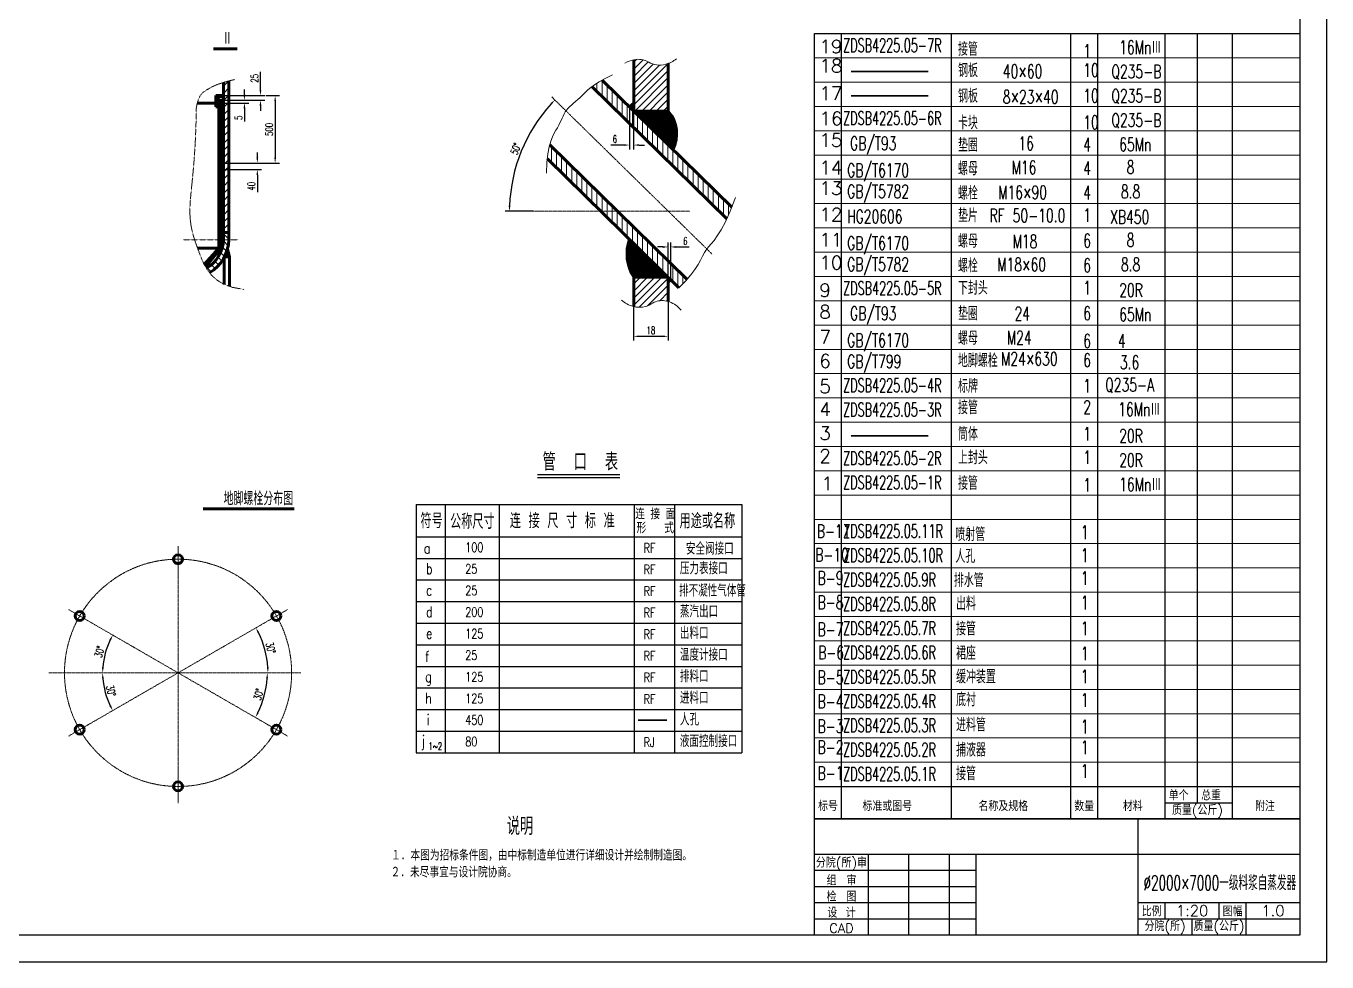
# Model space of a CAD drawing. Header units: millimetres. Extents: x -10 to 21015, y -2 to 14848.
# Drawn here: x 8957 to 21015, y -2 to 8667 of the extents above; entities that cross this region are included whole.
import ezdxf
from ezdxf.enums import TextEntityAlignment as Align

# ---------------------------------------------------------------- set-up
doc = ezdxf.new("R2010")
doc.units = ezdxf.units.MM
doc.header["$LTSCALE"] = 5
doc.linetypes.add('CENTER', pattern=[2, 1.25, -0.25, 0.25, -0.25])
doc.linetypes.add('DIVIDE', pattern=[1.25, 0.5, -0.25, 0, -0.25, 0, -0.25])
for name, color, linetype in [('1', 1, 'Continuous'), ('border', 7, 'Continuous'), ('dim', 7, 'Continuous'), ('yhsolid', 7, 'Continuous'), ('yhtext', 3, 'Continuous'), ('yhthin', 1, 'Continuous')]:
    doc.layers.add(name, color=color, linetype=linetype)
for name, color, linetype, lineweight in [('中心线', 4, 'CENTER', 18), ('双点划线', 6, 'DIVIDE', 18), ('实线', 7, 'Continuous', 53), ('文字', 3, 'Continuous', 30), ('细线', 1, 'Continuous', 18)]:
    doc.layers.add(name, color=color, linetype=linetype, lineweight=lineweight)
doc.styles.add('hz', font='txt.shx', dxfattribs={"bigfont": 'hztxt.shx'})
doc.styles.add('SIMPLEX', font='romans.shx', dxfattribs={"width": 0.75, "bigfont": 'hztxt.shx'})
doc.styles.get("Standard").update_dxf_attribs({"font": 'txt.shx', "width": 0.67, "bigfont": 'hztxt.shx'})
doc.dimstyles.get("Standard").update_dxf_attribs({"dimtxt": 0.18, "dimasz": 0.18, "dimexe": 0.18, "dimexo": 0.0625, "dimgap": 0.09, "dimtad": 0, "dimtih": 1, "dimtoh": 1, "dimdec": 4, "dimzin": 0, "dimdsep": 46, "dimtxsty": 'Standard', "dimcen": 0.09, "dimadec": 0, "dimazin": 0, "dimtfac": 1, "dimtdec": 4, "dimtofl": 0, "dimtmove": 0, "dimatfit": 3, "dimfxl": 0, "dimtolj": 1, "dimtzin": 0, "dimarcsym": 0})
pattern_1 = [(135, (92.55, -15245.38), (-33.14563, -33.14563), [])]
pattern_2 = [(45, (92.55, -15245.38), (-33.14563, 33.14563), [])]
pattern_3 = [(45, (92.5522, -15245.3785), (-3.314563, 3.314563), []), (135, (92.5522, -15245.3785), (-3.314563, -3.314563), [])]
pattern_4 = [(90, (92.55, -15245.38), (-46.875, 9e-15), [])]

# ---------------------------------------------------------------- blocks, each defined once
blk = doc.blocks.new('*D38')
at = {"layer": 'DEFPOINTS', "color": 0}
for p in [(14589, 6079), (14909, 6134), (14909, 5793)]:
    blk.add_point(p, dxfattribs=at)
at = {"layer": '文字', "color": 1, "lineweight": -2}
for p, q in [((14589, 6079), (14589, 5753)), ((14909, 6134), (14909, 5753)), ((14639, 5793), (14859, 5793))]:
    blk.add_line(p, q, dxfattribs=at)
at = {"layer": '文字', "color": 1}
for points in [[(14639, 5801), (14639, 5785), (14589, 5793)], [(14859, 5801), (14859, 5785), (14909, 5793)]]:
    blk.add_solid(points, dxfattribs=at)
at = {"layer": '文字', "color": 3, "insert": (14749, 5848), "char_height": 70, "attachment_point": 5}
blk.add_mtext('\\A1;18', dxfattribs=at)
blk = doc.blocks.new('*D72')
at = {"layer": 'DEFPOINTS', "color": 0}
for p in [(10786, 7397), (10786, 7338), (11101, 7338)]:
    blk.add_point(p, dxfattribs=at)
at = {"layer": '实线', "color": 1, "lineweight": -2}
for p, q in [((11101, 7447), (11101, 7497)), ((10786, 7397), (11141, 7397)), ((10786, 7338), (11141, 7338)), ((11101, 7288), (11101, 7128))]:
    blk.add_line(p, q, dxfattribs=at)
at = {"layer": '实线', "color": 1}
for points in [[(11093, 7447), (11109, 7447), (11101, 7397)], [(11093, 7288), (11109, 7288), (11101, 7338)]]:
    blk.add_solid(points, dxfattribs=at)
at = {"layer": '实线', "color": 3, "insert": (11046, 7183), "char_height": 70, "attachment_point": 5, "rotation": 90}
blk.add_mtext('\\A1;40', dxfattribs=at)
blk = doc.blocks.new('*D73')
at = {"layer": 'DEFPOINTS', "color": 0}
for p in [(11180, 8023), (10775, 7397), (11266, 7397)]:
    blk.add_point(p, dxfattribs=at)
at = {"layer": '实线', "color": 1, "lineweight": -2}
for p, q in [((11180, 8023), (11306, 8023)), ((11266, 7973), (11266, 7447)), ((10775, 7397), (11306, 7397))]:
    blk.add_line(p, q, dxfattribs=at)
at = {"layer": '实线', "color": 1}
for points in [[(11258, 7973), (11274, 7973), (11266, 8023)], [(11258, 7447), (11274, 7447), (11266, 7397)]]:
    blk.add_solid(points, dxfattribs=at)
at = {"layer": '实线', "color": 3, "insert": (11211, 7710), "char_height": 70, "attachment_point": 5, "rotation": 90}
blk.add_mtext('\\A1;500', dxfattribs=at)
blk = doc.blocks.new('*D74')
at = {"layer": 'DEFPOINTS', "color": 0}
for p in [(10763, 7981), (10717, 7954), (10981, 7954)]:
    blk.add_point(p, dxfattribs=at)
at = {"layer": '实线', "color": 1, "lineweight": -2}
for p, q in [((10981, 8031), (10981, 8081)), ((10763, 7981), (11021, 7981)), ((10717, 7954), (11021, 7954)), ((10981, 7904), (10981, 7782))]:
    blk.add_line(p, q, dxfattribs=at)
at = {"layer": '实线', "color": 1}
for points in [[(10973, 8031), (10990, 8031), (10981, 7981)], [(10973, 7904), (10990, 7904), (10981, 7954)]]:
    blk.add_solid(points, dxfattribs=at)
at = {"layer": '实线', "color": 3, "insert": (10926, 7818), "char_height": 70, "attachment_point": 5, "rotation": 90}
blk.add_mtext('\\A1;5', dxfattribs=at)
blk = doc.blocks.new('*D75')
at = {"layer": 'DEFPOINTS', "color": 0}
for p in [(10786, 8023), (10786, 7981), (11130, 8023)]:
    blk.add_point(p, dxfattribs=at)
at = {"layer": '实线', "color": 1, "lineweight": -2}
for p, q in [((11130, 8073), (11130, 8242)), ((10786, 8023), (11170, 8023)), ((10786, 7981), (11170, 7981)), ((11130, 7931), (11130, 7881))]:
    blk.add_line(p, q, dxfattribs=at)
at = {"layer": '实线', "color": 1}
for points in [[(11122, 8073), (11138, 8073), (11130, 8023)], [(11122, 7931), (11138, 7931), (11130, 7981)]]:
    blk.add_solid(points, dxfattribs=at)
at = {"layer": '实线', "color": 3, "insert": (11075, 8183), "char_height": 70, "attachment_point": 5, "rotation": 90}
blk.add_mtext('\\A1;25', dxfattribs=at)
blk = doc.blocks.new('*D76')
at = {"layer": 'DEFPOINTS', "color": 0}
for p in [(14932, 6621), (14909, 6340), (14932, 6318)]:
    blk.add_point(p, dxfattribs=at)
at = {"layer": '实线', "color": 1, "lineweight": -2}
for p, q in [((14909, 6340), (14909, 6661)), ((14932, 6318), (14932, 6661)), ((14859, 6621), (14809, 6621)), ((14982, 6621), (15103, 6621))]:
    blk.add_line(p, q, dxfattribs=at)
at = {"layer": '实线', "color": 1}
for points in [[(14859, 6629), (14859, 6612), (14909, 6621)], [(14982, 6629), (14982, 6612), (14932, 6621)]]:
    blk.add_solid(points, dxfattribs=at)
at = {"layer": '实线', "color": 3, "insert": (15068, 6676), "char_height": 70, "attachment_point": 5}
blk.add_mtext('\\A1;6', dxfattribs=at)
blk = doc.blocks.new('*D77')
at = {"layer": 'DEFPOINTS', "color": 0}
for p in [(14550, 7917), (14589, 7878), (14550, 7565)]:
    blk.add_point(p, dxfattribs=at)
at = {"layer": '实线', "color": 1, "lineweight": -2}
for p, q in [((14550, 7917), (14550, 7525)), ((14589, 7878), (14589, 7525)), ((14500, 7565), (14378, 7565)), ((14639, 7565), (14689, 7565))]:
    blk.add_line(p, q, dxfattribs=at)
at = {"layer": '实线', "color": 1}
for points in [[(14500, 7573), (14500, 7557), (14550, 7565)], [(14639, 7573), (14639, 7557), (14589, 7565)]]:
    blk.add_solid(points, dxfattribs=at)
at = {"layer": '实线', "color": 3, "insert": (14414, 7620), "char_height": 70, "attachment_point": 5}
blk.add_mtext('\\A1;6', dxfattribs=at)
blk = doc.blocks.new('*D78')
at = {"layer": 'DEFPOINTS', "color": 0}
for p in [(13865, 7976), (13630, 7680), (13662, 6952), (15111, 6952), (15315, 6556)]:
    blk.add_point(p, dxfattribs=at)
at = {"layer": '实线', "color": 1, "lineweight": -2}
for p, q in [((13865, 7976), (13830, 8011)), ((13662, 6952), (13398, 6952))]:
    blk.add_line(p, q, dxfattribs=at)
blk.add_arc((14910, 6952), 1472, 137.5225, 178.054, dxfattribs=at)
at = {"layer": '实线', "color": 1}
for points in [[(13818, 7952), (13830, 7941), (13858, 7983)], [(13447, 7002), (13430, 7002), (13438, 6952)]]:
    blk.add_solid(points, dxfattribs=at)
at = {"layer": '实线', "color": 3, "insert": (13496, 7530), "char_height": 70, "attachment_point": 5, "rotation": 67.7883}
blk.add_mtext('\\A1;50%%D', dxfattribs=at)
blk = doc.blocks.new('*D9')
at = {"layer": 'DEFPOINTS', "color": 0}
for p in [(9600, 3118), (9710, 2915), (9167, 2676), (11505, 2676), (11132, 2234)]:
    blk.add_point(p, dxfattribs=at)
at = {"layer": 'dim', "color": 1, "lineweight": -2}
blk.add_arc((10366, 2676), 699, 154.0997, 175.9003, dxfattribs=at)
at = {"layer": 'dim', "color": 1}
for points in [[(9730, 2985), (9745, 2977), (9761, 3025)], [(9678, 2726), (9661, 2726), (9667, 2676)]]:
    blk.add_solid(points, dxfattribs=at)
at = {"layer": 'dim', "color": 3, "insert": (9638, 2871), "char_height": 70, "attachment_point": 5, "rotation": 75}
blk.add_mtext('\\A1;30°', dxfattribs=at)
blk = doc.blocks.new('*D10')
at = {"layer": 'DEFPOINTS', "color": 0}
for p in [(11132, 3118), (9167, 2676), (11505, 2676), (9678, 2555), (9600, 2234)]:
    blk.add_point(p, dxfattribs=at)
at = {"layer": 'dim', "color": 1, "lineweight": -2}
blk.add_arc((10366, 2676), 699, 184.0978, 205.9022, dxfattribs=at)
at = {"layer": 'dim', "color": 1}
for points in [[(9661, 2626), (9677, 2626), (9667, 2676)], [(9745, 2374), (9730, 2367), (9761, 2326)]]:
    blk.add_solid(points, dxfattribs=at)
at = {"layer": 'dim', "color": 3, "insert": (9744, 2509), "char_height": 70, "attachment_point": 5, "rotation": 285}
blk.add_mtext('\\A1;30°', dxfattribs=at)
blk = doc.blocks.new('*D11')
at = {"layer": 'DEFPOINTS', "color": 0}
for p in [(11132, 3118), (11186, 2821), (9167, 2676), (11505, 2676), (9600, 2234)]:
    blk.add_point(p, dxfattribs=at)
at = {"layer": 'dim', "color": 1, "lineweight": -2}
blk.add_arc((10366, 2676), 833, 3.441, 26.559, dxfattribs=at)
at = {"layer": 'dim', "color": 1}
for points in [[(11104, 3044), (11118, 3052), (11087, 3092)], [(11206, 2726), (11189, 2726), (11199, 2676)]]:
    blk.add_solid(points, dxfattribs=at)
at = {"layer": 'dim', "color": 3, "insert": (11224, 2906), "char_height": 70, "attachment_point": 5, "rotation": 285}
blk.add_mtext('\\A1;30°', dxfattribs=at)
blk = doc.blocks.new('*D12')
at = {"layer": 'DEFPOINTS', "color": 0}
for p in [(9600, 3118), (9167, 2676), (11505, 2676), (11144, 2393), (11132, 2234)]:
    blk.add_point(p, dxfattribs=at)
at = {"layer": 'dim', "color": 1, "lineweight": -2}
blk.add_arc((10366, 2676), 827, 333.4642, 356.5358, dxfattribs=at)
at = {"layer": 'dim', "color": 1}
for points in [[(11184, 2626), (11200, 2626), (11193, 2676)], [(11114, 2303), (11099, 2310), (11083, 2262)]]:
    blk.add_solid(points, dxfattribs=at)
at = {"layer": 'dim', "color": 3, "insert": (11112, 2476), "char_height": 70, "attachment_point": 5, "rotation": 75}
blk.add_mtext('\\A1;30°', dxfattribs=at)

msp = doc.modelspace()

# ---------------------------------------------------------------- hatches: boundary and pattern name
at = {"layer": '细线'}
h = msp.add_hatch(dxfattribs=at)
h.set_pattern_fill('ANSI31', color=256, scale=375, style=0)
h.set_pattern_definition(pattern_2)
h.paths.add_polyline_path([(14549.55351, 7917.37031), (14589.27938, 7953.73546), (14589.27938, 8354.427, -0.0008575311), (14590.34308, 8354.65666, -0.0879913538), (14659.81777, 8357.11653), (14659.81764, 8357.11655, -0.0942606944), (14728.65953, 8333.68223, 0.0894599652), (14800.89414, 8308.32303, 0.1117128209), (14887.15122, 8313.79239, 0.0186258776), (14909.41452, 8321.24623), (14909.41452, 7878.43598, -0.3078015703), (14951.96255, 7522.97924)])
h = msp.add_hatch(dxfattribs=at)
h.set_pattern_fill('ANSI31', color=256, scale=375, style=0)
h.set_pattern_definition(pattern_2)
h.paths.add_polyline_path([(10797.1898, 6530.90069), (10793.94718, 6530.90069), (10793.94718, 6524.65494, 0.0047869115)])
h.paths.add_polyline_path([(10836.79933, 8158.60003), (10833.28768, 8157.7531), (10786.38763, 8144.59895), (10786.38763, 6753.81772), (10836.79933, 6753.81772)])
h = msp.add_hatch(dxfattribs=at)
h.set_pattern_fill('ANSI31', color=256, scale=375, angle=45, style=0)
h.set_pattern_definition(pattern_4)
h.paths.add_polyline_path([(14296.0728, 8165.80043), (14269.20225, 8150.86298), (14225.31423, 8123.18717), (14202.1813, 8106.4335), (15451.27128, 6882.23155), (15483.35629, 6952.52506), (15497.6235, 6988.19055)])
h.paths.add_polyline_path([(14439.6181, 6952.26997), (14285.15273, 6952.26997), (15008.54348, 6243.29273), (15069.98088, 6305.1855), (15083.67623, 6321.04466)])
h = msp.add_hatch(dxfattribs=at)
h.set_pattern_fill('ANSI37', color=256, scale=37.5, style=0)
h.set_pattern_definition(pattern_3)
h.paths.add_polyline_path([(14589.27938, 7953.73546), (14549.55351, 7917.37031), (14589.27938, 7878.43598)])
h.paths.add_polyline_path([(14909.41452, 6340.44657), (14909.41452, 6295.17516), (14932.04564, 6318.26637)])
h = msp.add_hatch(dxfattribs=at)
h.set_pattern_fill('ANSI37', color=256, scale=37.5, style=0)
h.set_pattern_definition(pattern_3)
h.paths.add_polyline_path([(14589.27938, 7878.43598), (14951.96255, 7522.97924, 0.3078015703), (14909.41452, 7878.43598)])
h = msp.add_hatch(dxfattribs=at)
h.set_pattern_fill('ANSI31', color=256, scale=375, angle=45, style=0)
h.set_pattern_definition(pattern_4)
h.paths.add_polyline_path([(14285.15273, 6952.26997), (14439.6181, 6952.26997), (13811.35393, 7568.01603), (13805.83445, 7547.98582), (13793.93854, 7483.32993), (13789.09225, 7438.44649)])
h = msp.add_hatch(dxfattribs=at)
h.set_pattern_fill('ANSI31', color=256, scale=375, angle=90, style=0)
h.set_pattern_definition(pattern_1)
h.paths.add_polyline_path([(10836.79933, 6753.81772), (10786.38763, 6753.81772), (10786.38763, 6687.51176), (10836.79933, 6687.51176)])
h = msp.add_hatch(dxfattribs=at)
h.set_pattern_fill('ANSI31', color=256, scale=375, angle=90, style=0)
h.set_pattern_definition(pattern_1)
h.paths.add_polyline_path([(10793.94718, 6524.65494), (10793.94718, 6530.90069), (10797.1898, 6530.90069, 0.1112412375), (10836.79933, 6687.51176), (10786.38763, 6687.51176, -0.2586575881), (10629.18095, 6423.17376), (10636.40578, 6410.48011), (10658.54298, 6381.99634, 0.13627135)])
h = msp.add_hatch(dxfattribs=at)
h.set_pattern_fill('ANSI37', color=256, scale=37.5, style=0)
h.set_pattern_definition(pattern_3)
h.paths.add_polyline_path([(14551.12295, 6691.5992, 0.2309354287), (14589.27938, 6340.44657), (14909.41452, 6340.44657)])
h = msp.add_hatch(dxfattribs=at)
h.set_pattern_fill('ANSI37', color=256, scale=37.5, style=0)
h.set_pattern_definition(pattern_3)
h.paths.add_polyline_path([(10841.54235, 6530.90069), (10824.78337, 6603.43309, -0.052934209), (10797.1898, 6530.90069)])

# ---------------------------------------------------------------- linework, layer by layer
at = {"color": 7, "linetype": 'Continuous'}
for p, q in [((16264.99996, 247.50004), (16264.99996, 8597.50004)), ((16264.99996, 8597.50004), (20764.99996, 8597.50004)), ((16264.99996, 1622.50004), (20764.99996, 1622.50004)), ((20764.99996, 247.50004), (20764.99996, 1622.50004)), ((19264.99996, 247.50004), (19264.99996, 1322.50004)), ((16264.99996, 997.50004), (20764.99996, 997.50004)), ((16264.99996, 997.50004), (20764.99996, 997.50004)), ((17764.99996, 247.50004), (17764.99996, 997.50004)), ((16264.99996, 247.50004), (20764.99996, 247.50004))]:
    msp.add_line(p, q, dxfattribs=at)
at = {"color": 7, "linetype": 'Continuous', "lineweight": 30}
msp.add_line((16264.99996, 1322.50004), (20764.99996, 1322.50004), dxfattribs=at)
at = {"layer": '1', "color": 1, "linetype": 'Continuous'}
for p, q in [((16514.99996, 1322.50004), (16514.99996, 8597.50004)), ((17534.49996, 1322.50004), (17534.49996, 8597.50004)), ((18639.99996, 1322.50004), (18639.99996, 8597.50004)), ((18889.99996, 1322.50004), (18889.99996, 8597.50004)), ((19514.99996, 1322.50004), (19514.99996, 8597.50004)), ((19814.99996, 1472.50004), (19814.99996, 8597.50004)), ((20139.99996, 1322.50004), (20139.99996, 8597.50004)), ((19514.99996, 1472.50004), (20139.99996, 1472.50004)), ((16764.99996, 247.50004), (16764.99996, 997.50004)), ((17139.99996, 247.50004), (17139.99996, 997.50004)), ((17514.99996, 247.50004), (17514.99996, 997.50004)), ((16264.99996, 847.50004), (17764.99996, 847.50004)), ((16264.99996, 697.50004), (17764.99996, 697.50004)), ((16264.99996, 547.50004), (17764.99996, 547.50004)), ((19264.99996, 547.50004), (20764.99996, 547.50004)), ((19514.99996, 397.50004), (19514.99996, 547.50004)), ((20014.99996, 397.50004), (20014.99996, 547.50004)), ((20264.99996, 247.50004), (20264.99996, 547.50004)), ((16264.99996, 397.50004), (17764.99996, 397.50004)), ((19264.99996, 397.50004), (20764.99996, 397.50004)), ((19764.99996, 247.50004), (19764.99996, 397.50004))]:
    msp.add_line(p, q, dxfattribs=at)
at = {"layer": 'border', "color": 1, "linetype": 'Continuous'}
msp.add_lwpolyline([(-10.00004, -2.49996), (21014.99996, -2.49996), (21014.99996, 14847.50004), (-10.00004, 14847.50004)], close=True, dxfattribs=at)
at = {"layer": 'border', "color": 7, "linetype": 'Continuous'}
msp.add_lwpolyline([(614.99996, 247.50004), (20764.99996, 247.50004), (20764.99996, 14597.50004), (614.99996, 14597.50004)], close=True, dxfattribs=at)
at = {"layer": 'yhsolid'}
for p, q in [((13696.5747, 4514.16466), (14462.24865, 4514.16466)), ((12574.01412, 4236.01697), (15592.49394, 4236.01697)), ((12574.01412, 4236.01697), (12574.01412, 1936.01697)), ((15592.49394, 4236.01697), (15592.49394, 1936.01697)), ((12574.01412, 1936.01697), (15592.49394, 1936.01697))]:
    msp.add_line(p, q, dxfattribs=at)
at = {"layer": 'yhtext'}
for p, q in [((13696.5747, 4484.16466), (14462.24865, 4484.16466)), ((12842.49394, 4236.01697), (12842.49394, 1936.01697)), ((13342.49394, 4236.01697), (13342.49394, 1936.01697)), ((14592.49394, 4236.01697), (14592.49394, 1936.01697)), ((14967.49394, 4236.01697), (14967.49394, 1936.01697)), ((13342.49394, 4036.01697), (13342.49394, 1936.01697))]:
    msp.add_line(p, q, dxfattribs=at)
at = {"layer": 'yhthin'}
for p, q in [((12574.01412, 3936.01697), (15592.49394, 3936.01697)), ((12574.01412, 3736.01697), (15592.49394, 3736.01697)), ((12574.01412, 3536.01697), (15592.49394, 3536.01697)), ((12574.01412, 3336.01697), (15592.49394, 3336.01697)), ((12574.01412, 3136.01697), (15592.49394, 3136.01697)), ((12574.01412, 3136.01697), (15592.49394, 3136.01697)), ((12574.01412, 2936.01697), (15592.49394, 2936.01697)), ((12574.01412, 2736.01697), (15592.49394, 2736.01697)), ((12574.01412, 2536.01697), (15592.49394, 2536.01697)), ((12574.01412, 2336.01697), (15592.49394, 2336.01697)), ((12574.01412, 2136.01697), (15592.49394, 2136.01697))]:
    msp.add_line(p, q, dxfattribs=at)
at = {"layer": '中心线'}
for p, q in [((15314.53975, 6555.5099), (13864.69709, 7976.46454)), ((13661.53436, 6952.26997), (15111.37702, 6952.26997)), ((10366.33016, 3560.45685), (10366.33016, 3848.41478)), ((10366.33016, 1469.3823), (10366.33016, 3848.41478)), ((9600.38007, 3118.23536), (9351.00119, 3262.21432)), ((11132.28026, 3118.23536), (11381.65913, 3262.21432)), ((9600.38007, 3118.23536), (11132.28026, 2233.79237)), ((11132.28026, 3118.23536), (9600.38007, 2233.79237)), ((9167.25801, 2676.01387), (11505.44885, 2676.01387)), ((9600.38007, 2233.79237), (9351.00119, 2089.81341)), ((11132.28026, 2233.79237), (11381.65913, 2089.81341)), ((10366.33016, 1791.57088), (10366.33016, 1503.61296))]:
    msp.add_line(p, q, dxfattribs=at)
msp.add_circle((10366.33016, 2676.01387), 1052.59351, dxfattribs=at)
at = {"layer": '双点划线'}
msp.add_line((10412.50057, 6687.51176), (10925.01987, 6687.51176), dxfattribs=at)
for points in [[(10889.68113, 8171.35397), (10833.28768, 8157.7531), (10786.06852, 8144.50944), (10746.86582, 8131.66738), (10714.52175, 8119.27128), (10687.87848, 8107.36553), (10665.77818, 8095.99451), (10647.06302, 8085.2026), (10630.57516, 8075.03417), (10615.34382, 8065.32454), (10601.1463, 8055.07272), (10587.94697, 8043.06867), (10575.71018, 8028.10233), (10564.40029, 8008.96364), (10553.98164, 7984.44257), (10544.41859, 7953.32904), (10535.6755, 7914.41302)], [(10974.44833, 6228.27812), (10873.78099, 6245.87417), (10792.18271, 6275.03963), (10727.11384, 6313.62726), (10676.03475, 6359.48983), (10636.40578, 6410.48011), (10605.68729, 6464.45085), (10581.33965, 6519.25483), (10560.8232, 6572.74481), (10542.07944, 6623.33881), (10524.97446, 6671.7159), (10509.85547, 6719.12041), (10497.06969, 6766.79669), (10486.96434, 6815.98906), (10479.88663, 6867.94185), (10476.1838, 6923.8994), (10476.20305, 6985.10604), (10480.06438, 7053.00408), (10486.97884, 7129.82777), (10495.93025, 7218.00933), (10505.90245, 7319.98099), (10515.87925, 7438.17496), (10524.84447, 7575.02347), (10531.78195, 7732.95875), (10535.6755, 7914.41302)]]:
    msp.add_lwpolyline(points, dxfattribs=at)
at = {"layer": '实线'}
for p, q in [((10694.80772, 8457.37937), (10915.21531, 8457.37937)), ((10786.38763, 8144.59895), (10786.38763, 6687.51176)), ((10836.79933, 6687.51176), (10836.79933, 8158.60003)), ((15451.27128, 6882.23155), (14202.1813, 8106.4335)), ((15497.6235, 6988.19055), (14296.0728, 8165.80043)), ((10717.27518, 8023.47905), (10786.38763, 8023.47905)), ((10717.27518, 7919.7109), (10717.27518, 8023.47905)), ((10738.86868, 8013.20492), (10738.86868, 7917.65615)), ((10786.38763, 8013.20492), (10738.86868, 8013.20492)), ((10744.8645, 7980.5009), (10786.38763, 7980.5009)), ((10744.8645, 7917.08561), (10744.8645, 7980.5009)), ((10762.94322, 6609.66469), (10762.94322, 7980.5009)), ((10544.50659, 7953.61534), (10717.27518, 7953.61534)), ((10738.86868, 7917.65615), (10717.27518, 7919.7109)), ((10744.8645, 6609.66469), (10744.8645, 7917.08561)), ((14549.55351, 7917.37031), (14589.27938, 7953.73546)), ((14589.27938, 7878.43598), (14909.41452, 7878.43598)), ((15084.22199, 6320.50978), (13811.35393, 7568.01603)), ((10786.38763, 7397.47324), (10762.94322, 7397.47324)), ((15008.54348, 6243.29273), (13789.09225, 7438.44649)), ((10786.38763, 7338.0945), (10762.94322, 7338.0945)), ((10786.38763, 6753.81772), (10836.79933, 6753.81772)), ((10547.04665, 6609.66469), (10744.8645, 6609.66469)), ((10744.8645, 6609.66469), (10609.1651, 6458.34053)), ((10762.94322, 6609.66469), (10621.04654, 6437.46548)), ((10744.8645, 6609.66469), (10762.94322, 6609.66469)), ((10841.54235, 6530.90069), (10824.78337, 6603.43309)), ((14909.41452, 6340.44657), (14589.27938, 6340.44657)), ((14909.41452, 6295.17516), (14932.04564, 6318.26637)), ((10597.51336, 4194.42193), (11442.48336, 4194.42193))]:
    msp.add_line(p, q, dxfattribs=at)
for points in [[(14589.27938, 8354.427), (14589.27938, 7878.43598)], [(14909.41452, 7878.43598), (14909.41452, 8321.24623)], [(10841.54235, 6257.39714), (10841.54235, 6530.90069), (10793.94718, 6530.90069), (10793.94718, 6274.40895)], [(14589.27938, 6340.44657), (14589.27938, 6069.17467)], [(14909.41452, 6115.839), (14909.41452, 6340.44657)]]:
    msp.add_lwpolyline(points, dxfattribs=at)
for centre in [(10366.33016, 3728.60738), (9454.75744, 3202.31062), (11277.90288, 3202.31062), (9454.75744, 2149.71711), (11277.90288, 2149.71711), (10366.33016, 1623.42036)]:
    msp.add_circle(centre, 41.55796, dxfattribs=at)
for centre, radius, start, end in [((14669.33499, 7669.42369), 318.3148, 332.608911489, 41.042702096), ((10469.38726, 6697.12186), 317.146, 300.254974081, 358.501701819), ((10469.38726, 6697.12186), 367.53773, 300.974505788, 358.501701819), ((14930.06934, 6555.12635), 402.77191, 160.194144061, 212.208773785)]:
    msp.add_arc(centre, radius, start, end, dxfattribs=at)
at = {"layer": '文字'}
for p, q in [((16605.70657, 8245.50479), (17318.66437, 8245.50479)), ((16605.70657, 8020.50479), (17318.66437, 8020.50479)), ((16605.70657, 4870.50479), (17318.66437, 4870.50479)), ((14629.92838, 2236.07383), (14895.50783, 2236.07383))]:
    msp.add_line(p, q, dxfattribs=at)
at = {"layer": '细线'}
for p, q in [((16264.99996, 8372.50004), (20764.99996, 8372.50004)), ((16264.99996, 8147.50004), (20764.99996, 8147.50004)), ((16264.99996, 7922.50004), (20764.99996, 7922.50004)), ((16264.99996, 7697.50004), (20764.99996, 7697.50004)), ((16264.99996, 7472.50004), (20764.99996, 7472.50004)), ((16264.99996, 7247.50004), (20764.99996, 7247.50004)), ((16264.99996, 7022.50004), (20764.99996, 7022.50004)), ((16264.99996, 6797.50004), (20764.99996, 6797.50004)), ((16264.99996, 6572.50004), (20764.99996, 6572.50004)), ((14581.25974, 6071.32887), (14850.37744, 6340.44657)), ((14589.27938, 6145.63977), (14784.08618, 6340.44657)), ((14589.27938, 6211.93103), (14717.79492, 6340.44657)), ((14589.27938, 6278.22229), (14651.50366, 6340.44657)), ((14638.78435, 6062.56221), (14909.41452, 6333.19238)), ((16264.99996, 6347.50004), (20764.99996, 6347.50004)), ((14718.32595, 6075.81255), (14909.41452, 6266.90112)), ((14831.37555, 6122.57089), (14909.41452, 6200.60986)), ((14894.66543, 6119.56952), (14909.41452, 6134.3186)), ((16264.99996, 6122.50004), (20764.99996, 6122.50004)), ((16264.99996, 5897.50004), (20764.99996, 5897.50004)), ((16264.99996, 5672.50004), (20764.99996, 5672.50004)), ((16264.99996, 5447.50004), (20764.99996, 5447.50004)), ((16264.99996, 5222.50004), (20764.99996, 5222.50004)), ((16264.99996, 4997.50004), (20764.99996, 4997.50004)), ((16264.99996, 4772.50004), (20764.99996, 4772.50004)), ((16264.99996, 4547.50004), (20764.99996, 4547.50004)), ((16264.99996, 4322.50004), (20764.99996, 4322.50004)), ((16264.99996, 4097.50004), (20764.99996, 4097.50004)), ((16264.99996, 3872.50004), (20764.99996, 3872.50004)), ((16264.99996, 3647.50004), (20764.99996, 3647.50004)), ((16264.99996, 3422.50004), (20764.99996, 3422.50004)), ((16264.99996, 3197.50004), (20764.99996, 3197.50004)), ((16264.99996, 2972.50004), (20764.99996, 2972.50004)), ((16264.99996, 2747.50004), (20764.99996, 2747.50004)), ((16264.99996, 2522.50004), (20764.99996, 2522.50004)), ((16264.99996, 2297.50004), (20764.99996, 2297.50004)), ((16264.99996, 2072.50004), (20764.99996, 2072.50004)), ((16264.99996, 1847.50004), (20764.99996, 1847.50004))]:
    msp.add_line(p, q, dxfattribs=at)
for points in [[(14507.88904, 8324.58758, -0.0694951417), (14590.34311, 8354.65666, -0.0879911368), (14659.81764, 8357.11655, -0.0942606944), (14728.65953, 8333.68223, 0.0894599652), (14800.89414, 8308.32303, 0.1117128709), (14887.15125, 8313.7924, 0.0876328465), (14985.37875, 8362.53806)], [(15028.78685, 6036.71394, 0.1308661389), (14921.38543, 6111.89282, 0.1496612452), (14806.32012, 6118.03649, 0.0893236355), (14752.22418, 6093.75213, -0.0887280112), (14697.79975, 6069.24297, -0.1276999412), (14585.59867, 6070.12783, -0.114316632), (14475.3329, 6128.87945)]]:
    msp.add_lwpolyline(points, format="xyb", dxfattribs=at)
for points in [[(13780.80257, 7305.34531), (13785.29343, 7403.26407), (13793.93854, 7483.32993), (13805.83445, 7547.98582), (13820.07771, 7599.67466), (13835.76485, 7640.83937), (13851.99243, 7673.92289), (13867.85699, 7701.36813), (13882.45507, 7725.61801), (13895.12193, 7748.70745), (13906.14765, 7771.03927), (13916.06105, 7792.60829), (13925.39093, 7813.40931), (13934.66608, 7833.43715), (13944.41532, 7852.68661), (13955.16744, 7871.15251), (13967.45124, 7888.82966), (13981.6437, 7905.74678), (13997.51441, 7922.06832), (14014.68114, 7937.99262), (14032.76168, 7953.71803), (14051.37378, 7969.44292), (14070.13521, 7985.36563), (14088.66374, 8001.68452), (14106.57715, 8018.59794), (14123.9074, 8036.33754), (14142.34326, 8055.26814), (14163.9877, 8075.78787), (14190.9437, 8098.29484), (14225.31423, 8123.18717), (14269.20225, 8150.86298), (14324.71075, 8181.72039), (14393.94269, 8216.15752)], [(15533.40672, 7077.64222), (15483.35629, 6952.52506), (15438.74943, 6854.79801), (15399.1917, 6780.05365), (15364.28869, 6723.88459), (15333.64594, 6681.88344), (15306.86904, 6649.6428), (15283.56355, 6622.75528), (15263.33504, 6596.81347), (15245.4836, 6568.09134), (15228.08743, 6535.58828), (15208.91925, 6498.98505), (15185.75178, 6457.9624), (15156.35775, 6412.20109), (15118.50987, 6361.38187), (15069.98088, 6305.1855), (15008.54348, 6243.29273)]]:
    msp.add_lwpolyline(points, dxfattribs=at)

# ---------------------------------------------------------------- texts
at = {"layer": 'border', "color": 3, "linetype": 'Continuous'}
for s, p in [('1:20', (19764.99996, 472.50004)), ('1.0', (20514.32197, 472.50004))]:
    msp.add_text(s, height=100, dxfattribs=at).set_placement(p, align=Align.MIDDLE)
at = {"layer": 'yhtext', "style": 'SIMPLEX', "width": 0.75}
for s, height, p in [('管  口  表', 162.5, (13744.79351, 4549.45829)), ('符号', 137.5, (12612.70836, 4015.68127)), ('公称尺寸', 137.5, (12887.44854, 4009.52694)), ('连 接 尺 寸 标 准', 137.5, (13441.22158, 4015.68127)), ('连 接 面', 100, (14602.86902, 4098.14141)), ('用途或名称', 137.5, (15014.67923, 4014.39494)), ('形   式', 100, (14615.14939, 3968.86081)), ('100', 87.5, (13027.6858, 3795.07475)), ('RF', 87.5, (14680.89309, 3788.98037)), ('安全阀接口', 112.5, (15073.10756, 3770.76344)), ('a', 100, (12645.10916, 3780.63676)), ('b', 100, (12664.77459, 3590.90652)), ('25', 87.5, (13027.6858, 3595.07475)), ('RF', 87.5, (14680.89309, 3588.98037)), ('压力表接口', 112.5, (15017.69822, 3588.11576)), ('排不凝性气体管', 112.5, (15009.77737, 3381.94767)), ('c', 100, (12664.77459, 3390.90652)), ('25', 87.5, (13027.6858, 3395.07475)), ('RF', 87.5, (14680.89309, 3388.98037)), ('d', 100, (12664.77459, 3190.90652)), ('200', 87.5, (13027.6858, 3195.07475)), ('RF', 87.5, (14680.89309, 3188.98037)), ('蒸汽出口', 112.5, (15017.69822, 3188.11576)), ('e', 100, (12664.77459, 2990.90652)), ('125', 87.5, (13027.6858, 2995.07475)), ('RF', 87.5, (14680.89309, 2988.98037)), ('出料口', 112.5, (15017.69822, 2988.11576)), ('温度计接口', 112.5, (15017.69822, 2788.11576)), ('f', 100, (12657.28784, 2776.76253)), ('25', 87.5, (13027.6858, 2795.07475)), ('RF', 87.5, (14680.89309, 2788.98037)), ('g', 100, (12657.28784, 2590.90652)), ('125', 87.5, (13027.6858, 2595.07475)), ('RF', 87.5, (14680.89309, 2588.98037)), ('排料口', 112.5, (15017.69822, 2588.11576)), ('h', 100, (12657.28784, 2390.90652)), ('125', 87.5, (13027.6858, 2395.07475)), ('RF', 87.5, (14680.89309, 2388.98037)), ('进料口', 112.5, (15017.69822, 2388.11576)), ('i', 100, (12672.26148, 2190.90652)), ('人孔', 112.5, (15017.69822, 2188.11576)), ('450', 87.5, (13027.6858, 2195.07475)), ('j', 100, (12622.5767, 1996.82471)), ('80', 87.5, (13027.6858, 1995.07475)), ('RJ', 87.5, (14680.89309, 1988.98037)), ('液面控制接口', 112.5, (15017.69822, 1988.11576)), ('说明', 162.5, (13414.13796, 1173.86804)), ('１．本图为招标条件图，由中标制造单位进行详细设计并绘制制造图。', 100, (12340.09867, 937.17231)), ('２．未尽事宜与设计院协商。', 100, (12336.05118, 780.67322))]:
    msp.add_text(s, height=height, dxfattribs=at).set_placement(p)
at = {"layer": '双点划线', "color": 3, "linetype": 'Continuous', "style": 'hz'}
for s, p in [('单个', (19639.99996, 1547.50004)), ('总重', (19939.99996, 1547.50004)), ('标号', (16389.99996, 1447.50004)), ('标准或图号', (16939.99996, 1447.50004)), ('名称及规格', (18014.99996, 1447.50004)), ('数量', (18764.99996, 1447.50004)), ('材料', (19214.99996, 1447.50004)), ('质量(公斤)', (19814.99996, 1397.50004)), ('附注', (20439.99996, 1447.50004)), ('分院(所)审', (16514.99996, 910.00004)), ('组\u3000审', (16514.99996, 760.00004)), ('检\u3000图', (16514.99996, 610.00004)), ('设 计', (16514.99996, 460.00004)), ('比例', (19389.99996, 472.50004)), ('图幅', (20139.99996, 472.50004)), ('分院(所)', (19514.99996, 322.50004)), ('质量(公斤)', (20014.99996, 322.50004)), ('CAD', (16514.99996, 310.00004))]:
    msp.add_text(s, height=87.5, dxfattribs=at).set_placement(p, align=Align.MIDDLE)
at = {"layer": '文字'}
for s, height, width, p in [('Ⅱ', 125, 0.67, (10776.99991, 8491.47292)), ('ZDSB4225.05-7R', 125, 0.61, (16530.46189, 8426.33903)), ('接管', 125, 0.67, (17595.28564, 8391.93554)), ('1', 125, 0.67, (18756.18516, 8375.02167)), ('16MnⅢ', 125, 0.67, (19089.26903, 8408.21349)), ('钢板', 125, 0.67, (17595.28564, 8193.92861)), ('10', 125, 0.67, (18756.18516, 8196.45025)), ('40×60', 125, 0.67, (18010.20953, 8185.96892)), ('Q235-B', 125, 0.67, (19016.86171, 8183.21349)), ('钢板', 125, 0.67, (17595.28564, 7957.0506)), ('10', 125, 0.67, (18756.18516, 7959.57224)), ('Q235-B', 125, 0.67, (19016.86171, 7958.21349)), ('8×23×40', 125, 0.67, (18010.20953, 7949.09091)), ('ZDSB4225.05-6R', 125, 0.61, (16530.46189, 7751.33903)), ('卡块', 125, 0.67, (17595.28564, 7710.45484)), ('10', 125, 0.67, (18756.18516, 7712.97647)), ('Q235-B', 125, 0.67, (19016.86171, 7733.21349)), ('GB/T93', 125, 0.67, (16594.23041, 7517.94907)), ('垫圈', 125, 0.67, (17595.28564, 7502.73008)), ('16', 125, 0.67, (18154.69657, 7517.94907)), ('4', 125, 0.67, (18756.18516, 7505.25172)), ('65Mn', 125, 0.67, (19089.26903, 7508.21349)), ('GB/T6170', 125, 0.67, (16567.47956, 7268.4824)), ('螺母', 125, 0.67, (17595.28564, 7285.28757)), ('M16', 125, 0.67, (18092.27793, 7295.21094)), ('4', 125, 0.67, (18756.18516, 7287.80921)), ('8', 125, 0.67, (19159.1153, 7297.59493)), ('GB/T5782', 125, 0.67, (16567.47956, 7072.47281)), ('螺栓', 125, 0.67, (17595.28564, 7058.12739)), ('M16×90', 125, 0.67, (17967.44063, 7063.56335)), ('4', 125, 0.67, (18756.18516, 7060.64903)), ('8.8', 125, 0.67, (19104.8098, 7071.51019)), ('HG20606', 125, 0.67, (16567.47956, 6840.82522)), ('垫片', 125, 0.67, (17595.28564, 6850.40263)), ('RF 50-10.0', 125, 0.67, (17887.18809, 6849.73468)), ('1', 125, 0.67, (18756.18516, 6852.92427)), ('XB450', 125, 0.67, (19005.24952, 6836.38213)), ('GB/T6170', 125, 0.67, (16567.47956, 6593.4824)), ('螺母', 125, 0.67, (17595.28564, 6613.52454)), ('M18', 125, 0.67, (18101.19488, 6609.17755)), ('6', 125, 0.67, (18756.18516, 6616.04618)), ('8', 125, 0.67, (19159.1153, 6622.59493)), ('GB/T5782', 125, 0.67, (16567.47956, 6397.47281)), ('螺栓', 125, 0.67, (17595.28564, 6386.36428)), ('M18×60', 125, 0.67, (17958.52368, 6395.34896)), ('6', 125, 0.67, (18756.18516, 6388.88592)), ('8.8', 125, 0.67, (19104.8098, 6396.51019)), ('ZDSB4225.05-5R', 125, 0.61, (16530.46189, 6176.33903)), ('下封头', 125, 0.67, (17595.28564, 6178.6396)), ('1', 125, 0.67, (18756.18516, 6181.16124)), ('20R', 125, 0.67, (19089.26903, 6158.21349)), ('GB/T93', 125, 0.67, (16594.23041, 5942.94907)), ('垫圈', 125, 0.67, (17595.28564, 5941.76159)), ('24', 125, 0.67, (18119.02878, 5940.96316)), ('6', 125, 0.67, (18756.18516, 5944.28323)), ('65Mn', 125, 0.67, (19089.26903, 5933.21349)), ('GB/T6170', 125, 0.67, (16567.47956, 5693.4824)), ('螺母', 125, 0.67, (17595.28564, 5714.60141)), ('M24', 125, 0.67, (18047.69318, 5718.22503)), ('6', 125, 0.67, (18756.18516, 5687.96972)), ('4', 125, 0.67, (19077.65699, 5687.87171)), ('GB/T799', 125, 0.67, (16567.47956, 5497.47281)), ('地脚螺栓', 125, 0.67, (17595.28564, 5506.87665)), ('M24×630', 125, 0.67, (17994.19148, 5522.21551)), ('6', 125, 0.67, (18756.18516, 5509.39829)), ('3.6', 125, 0.67, (19095.75882, 5488.91714)), ('ZDSB4225.05-4R', 125, 0.61, (16530.46189, 5276.33903)), ('标牌', 125, 0.67, (17595.28564, 5269.99864)), ('1', 125, 0.67, (18756.18516, 5272.52028)), ('Q235-A', 125, 0.67, (18959.99501, 5280.91926)), ('接管', 125, 0.67, (17595.28564, 5071.99164)), ('2', 125, 0.67, (18756.18516, 5074.51327)), ('ZDSB4225.05-3R', 125, 0.61, (16530.46189, 5051.33903)), ('16MnⅢ', 125, 0.67, (19080.21805, 5054.85837)), ('筒体', 125, 0.67, (17595.28564, 4825.39587)), ('1', 125, 0.67, (18756.18516, 4827.91751)), ('20R', 125, 0.67, (19089.26903, 4808.21349)), ('ZDSB4225.05-2R', 125, 0.61, (16530.46189, 4601.33903)), ('上封头', 125, 0.67, (17595.28564, 4607.95344)), ('1', 125, 0.67, (18756.18516, 4610.475)), ('20R', 125, 0.67, (19089.26903, 4583.21349)), ('ZDSB4225.05-1R', 125, 0.61, (16530.46189, 4376.33903)), ('接管', 125, 0.67, (17595.28564, 4371.07536)), ('1', 125, 0.67, (18756.18516, 4354.16149)), ('16MnⅢ', 125, 0.67, (19089.26903, 4358.21349)), ('地脚螺栓分布图', 125, 0.67, (10787.9065, 4228.51548)), ('B-11', 125, 0.67, (16286.24816, 3926.03567)), ('ZDSB4225.05.11R', 125, 0.61, (16530.46189, 3926.33903)), ('喷射管', 125, 0.67, (17570.50561, 3897.06115)), ('1', 125, 0.67, (18733.50863, 3914.4143)), ('B-10', 125, 0.67, (16271.38504, 3705.91468)), ('ZDSB4225.05.10R', 125, 0.61, (16530.46189, 3701.33903)), ('人孔', 125, 0.67, (17570.50561, 3694.3807)), ('1', 125, 0.67, (18733.50863, 3702.0627)), ('B-9', 125, 0.67, (16293.67973, 3491.29573)), ('ZDSB4225.05.9R', 125, 0.61, (16530.46189, 3476.33903)), ('排水管', 125, 0.67, (17556.98229, 3471.4322)), ('1', 125, 0.67, (18733.50863, 3489.71124)), ('B-8', 125, 0.67, (16293.67973, 3266.37734)), ('ZDSB4225.05.8R', 125, 0.61, (16530.46189, 3251.33903)), ('出料\u3000', 125, 0.67, (17577.26714, 3255.23971)), ('1', 125, 0.67, (18733.50863, 3263.84768)), ('B-7', 125, 0.67, (16293.67973, 3015.71086)), ('ZDSB4225.05.7R', 125, 0.61, (16530.46189, 3026.33903)), ('接管', 125, 0.67, (17577.26714, 3022.6202)), ('1', 125, 0.67, (18733.50863, 3024.47214)), ('B-6', 125, 0.67, (16298.83366, 2801.0919)), ('ZDSB4225.05.6R', 125, 0.61, (16530.46189, 2801.33903)), ('裙座', 125, 0.67, (17577.26714, 2796.75663)), ('1', 125, 0.67, (18733.50863, 2791.85256)), ('B-5', 125, 0.67, (16293.67973, 2571.02398)), ('ZDSB4225.05.5R', 125, 0.61, (16530.46189, 2576.33903)), ('缓冲装置', 125, 0.67, (17577.26714, 2577.64908)), ('1', 125, 0.67, (18733.50863, 2579.50095)), ('B-4', 125, 0.67, (16293.67973, 2348.68047)), ('ZDSB4225.05.4R', 125, 0.61, (16530.46189, 2351.33903)), ('底衬', 125, 0.67, (17577.26714, 2365.29755)), ('1', 125, 0.67, (18733.50863, 2360.39355)), ('B-3', 125, 0.67, (16293.67973, 2118.61255)), ('ZDSB4225.05.3R', 125, 0.61, (16530.46189, 2126.33903)), ('进料管', 125, 0.67, (17577.26714, 2132.67812)), ('1', 125, 0.67, (18733.50863, 2114.262)), ('1~2', 68.259816, 0.67, (12688.11133, 1961.46947)), ('B-2', 125, 0.67, (16293.67973, 1924.59216)), ('ZDSB4225.05.2R', 125, 0.61, (16530.46189, 1901.33903)), ('捕液器', 125, 0.67, (17577.26714, 1900.05853)), ('1', 125, 0.67, (18733.50863, 1922.17853)), ('B-1', 125, 0.67, (16293.67973, 1684.22496)), ('接管', 125, 0.67, (17577.26714, 1680.95091)), ('1', 125, 0.67, (18733.50863, 1703.07099)), ('ZDSB4225.05.1R', 125, 0.61, (16530.46189, 1676.33903)), ('%%C2000×7000一级料浆自蒸发器', 135, 0.6, (19315.10909, 662.70994))]:
    msp.add_text(s, height=height, dxfattribs=dict(at, width=width)).set_placement(p)
for s, p in [('19', (16309.67895, 8415.12094)), ('18', (16309.67895, 8236.54951)), ('17', (16309.67895, 7981.77477)), ('16', (16309.67895, 7748.28357)), ('15', (16309.67895, 7547.74423)), ('14', (16309.67895, 7292.28512)), ('13', (16309.67895, 7102.72966)), ('12', (16309.67895, 6858.2545)), ('11', (16309.67895, 6624.76337)), ('10', (16309.67895, 6413.24008)), ('9', (16309.67895, 6157.78089)), ('8', (16309.67895, 5957.24155)), ('7', (16309.67895, 5723.75035)), ('6', (16309.67895, 5501.2431)), ('5', (16309.67895, 5267.7519)), ('4', (16309.67895, 5056.22868)), ('3', (16309.67895, 4833.72136)), ('2', (16309.67895, 4622.19806)), ('1', (16328.30468, 4367.0234))]:
    msp.add_text(s, height=125, dxfattribs=at).set_placement(p)

# ---------------------------------------------------------------- dimensions: what is measured, and where the dimension line sits
at = {"layer": 'dim'}
for base, line1, line2, picture, middle in [((9709.5556, 2915.06026), ((9600.38007, 3118.23536), (11132.28026, 2233.79237)), ((9167.25801, 2676.01387), (11505.44885, 2676.01387)), '*D9', (9638.09463, 2871.14399)), ((9677.69906, 2554.58962), ((9167.25801, 2676.01387), (11505.44885, 2676.01387)), ((11132.28026, 3118.23536), (9600.38007, 2233.79237)), '*D10', (9744.02825, 2509.26857)), ((11186.35663, 2820.60666), ((11132.28026, 3118.23536), (9600.38007, 2233.79237)), ((9167.25801, 2676.01387), (11505.44885, 2676.01387)), '*D11', (11223.76001, 2905.7615)), ((11143.55587, 2393.12684), ((9167.25801, 2676.01387), (11505.44885, 2676.01387)), ((9600.38007, 3118.23536), (11132.28026, 2233.79237)), '*D12', (11112.1276, 2476.17804))]:
    dim = msp.add_angular_dim_2l(base=base, line1=line1, line2=line2, dimstyle='Standard', override={"dimscale": 20, "dimtxt": 3.5, "dimasz": 2.5, "dimexe": 2, "dimexo": 0, "dimgap": 1, "dimtad": 1, "dimtih": 0, "dimtoh": 0, "dimzin": 8, "dimclrd": 1, "dimclre": 1, "dimclrt": 3, "dimadec": 3, "dimazin": 2, "dimatfit": 0, "dimtvp": 0.718659}, dxfattribs=at)
    dim.commit()
    dim.dimension.update_dxf_attribs({"geometry": picture, "text_midpoint": middle})
at = {"layer": '实线'}
for base, p1, p2, text, picture, middle in [((11130.02399, 8023.47905), (10786.38763, 7980.5009), (10786.38763, 8023.47905), '25', '*D75', (11075.02399, 8182.56238)), ((10981.4743, 7953.61534), (10762.94322, 7980.5009), (10717.27518, 7953.61534), '5', '*D74', (10926.4743, 7817.98201)), ((11265.92273, 7397.47324), (11180.02399, 8023.47905), (10774.66542, 7397.47324), '500', '*D73', (11210.92273, 7710.47614)), ((11101.08585, 7338.0945), (10786.38763, 7397.47324), (10786.38763, 7338.0945), '40', '*D72', (11046.08585, 7182.9195))]:
    dim = msp.add_linear_dim(base=base, p1=p1, p2=p2, angle=90, text=text, dimstyle='Standard', override={"dimscale": 20, "dimtxt": 3.5, "dimasz": 2.5, "dimexe": 2, "dimexo": 0, "dimgap": 1, "dimtad": 1, "dimtih": 0, "dimtoh": 0, "dimzin": 8, "dimclrd": 1, "dimclre": 1, "dimclrt": 3, "dimadec": 3, "dimazin": 2, "dimatfit": 0, "dimtvp": 0.718659}, dxfattribs=at)
    dim.commit()
    dim.dimension.update_dxf_attribs({"geometry": picture, "text_midpoint": middle})
dim = msp.add_angular_dim_2l(base=(13629.83206, 7679.8062), line1=((15314.53975, 6555.5099), (13864.69709, 7976.46454)), line2=((13661.53436, 6952.26997), (15111.37702, 6952.26997)), text='50%%D', dimstyle='Standard', override={"dimscale": 20, "dimtxt": 3.5, "dimasz": 2.5, "dimexe": 2, "dimexo": 0, "dimgap": 1, "dimtad": 1, "dimtih": 0, "dimtoh": 0, "dimzin": 8, "dimclrd": 1, "dimclre": 1, "dimclrt": 3, "dimadec": 3, "dimazin": 2, "dimatfit": 0, "dimtvp": 0.718659}, dxfattribs=at)
dim.commit()
dim.dimension.update_dxf_attribs({"geometry": '*D78', "text_midpoint": (13495.8319, 7529.6022)})
for base, p1, p2, picture, middle in [((14549.55351, 7565.14105), (14589.27938, 7878.43598), (14549.55351, 7917.37031), '*D77', (14413.92018, 7620.14105)), ((14932.04564, 6620.59006), (14909.41452, 6340.44657), (14932.04564, 6318.26637), '*D76', (15067.67897, 6675.59006))]:
    dim = msp.add_linear_dim(base=base, p1=p1, p2=p2, text='6', dimstyle='Standard', override={"dimscale": 20, "dimtxt": 3.5, "dimasz": 2.5, "dimexe": 2, "dimexo": 0, "dimgap": 1, "dimtad": 1, "dimtih": 0, "dimtoh": 0, "dimzin": 8, "dimclrd": 1, "dimclre": 1, "dimclrt": 3, "dimadec": 3, "dimazin": 2, "dimatfit": 0, "dimtvp": 0.718659}, dxfattribs=at)
    dim.commit()
    dim.dimension.update_dxf_attribs({"geometry": picture, "text_midpoint": middle})
at = {"layer": '文字'}
dim = msp.add_linear_dim(base=(14909.41452, 5792.93567), p1=(14589.27938, 6079.34851), p2=(14909.41452, 6134.3186), text='18', dimstyle='Standard', override={"dimscale": 20, "dimtxt": 3.5, "dimasz": 2.5, "dimexe": 2, "dimexo": 0, "dimgap": 1, "dimtad": 1, "dimtih": 0, "dimtoh": 0, "dimzin": 8, "dimclrd": 1, "dimclre": 1, "dimclrt": 3, "dimadec": 3, "dimazin": 2, "dimatfit": 0, "dimtvp": 9.071429}, dxfattribs=at)
dim.commit()
dim.dimension.update_dxf_attribs({"geometry": '*D38', "text_midpoint": (14749.34695, 5847.93567)})

doc.saveas('drawing.dxf')
